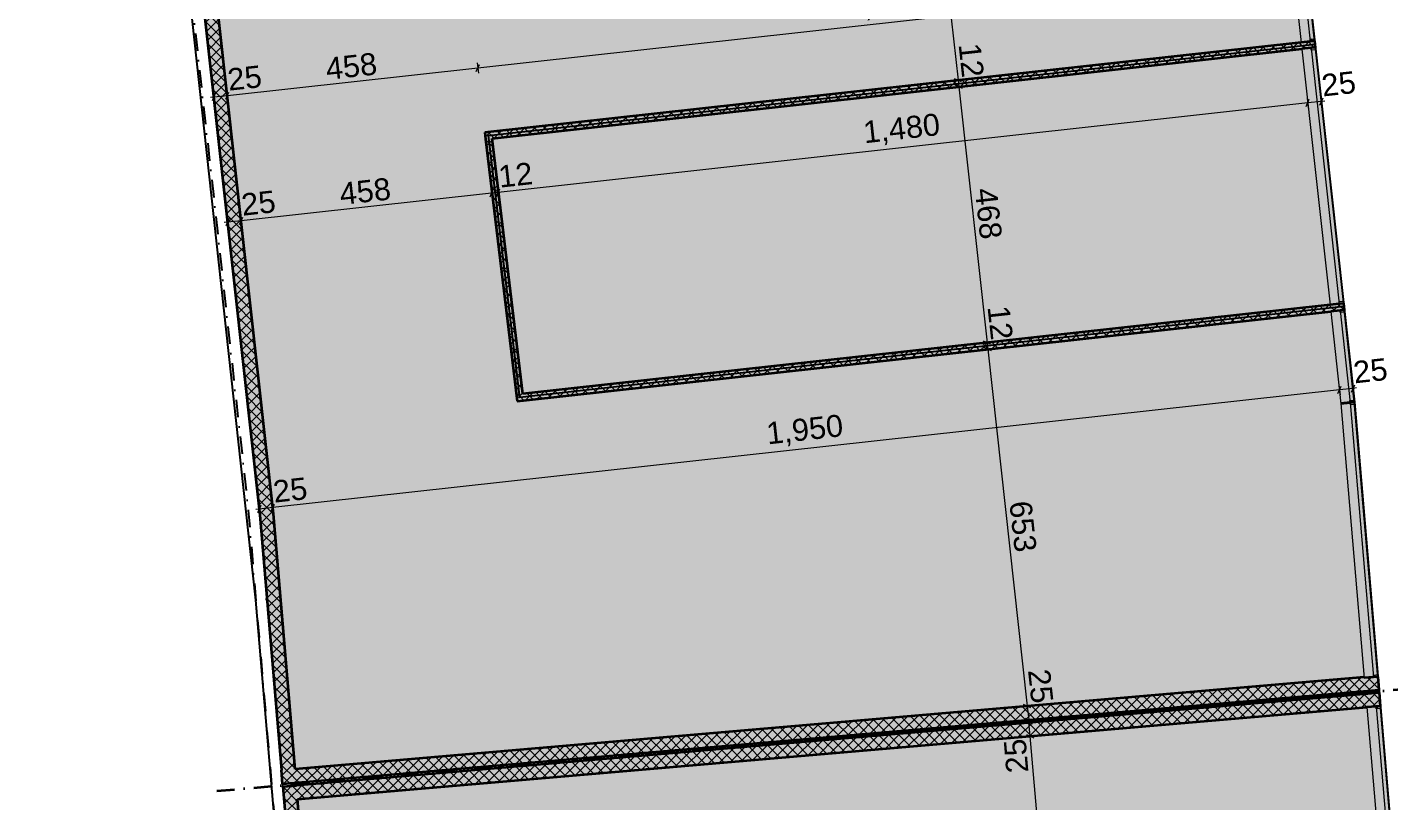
# Model space of a CAD drawing. Header units: millimetres. Extents: x -293269 to 249652, y -282216 to 177033.
# Drawn here: x -28434 to -3674, y -48923 to -34845 of the extents above; entities that cross this region are included whole.
import ezdxf

# ---------------------------------------------------------------- set-up
doc = ezdxf.new("R2010")
doc.units = ezdxf.units.MM
doc.header["$MEASUREMENT"] = 0
doc.linetypes.add('Dot & Dashed', pattern=[670.277762, 317.5, -176.388889, 0, -176.388874])
for name, color, linetype, lineweight, true_color in [('New_2D Drafting - General_Pen_No__102', 7, 'Continuous', 13, 0xcccccc), ('New_Archicad Windows_Pen_No__103', 7, 'Continuous', 13, 0xffcc99), ('New_Archicad Windows_Pen_No__82', 7, 'Continuous', 20, 0xaaaaaa), ('New_Dimensioning - General_Pen_No__161', 7, 'Continuous', 13, 0x6a6a6a), ('New_Drawing & Figure_Pen_No__58', 7, 'Continuous', 25, 0xdf0000), ('New_Structural - Bearing_Pen_No__102', 7, 'Continuous', 13, 0xcccccc), ('New_Structural - Bearing_Pen_No__150', 7, 'Continuous', 25, 0x5b5b00), ('New_Structural - Bearing_Pen_No__181', 7, 'Continuous', 0, 0xe8e8e8), ('New_Structural - Bearing_Pen_No__184', 7, 'Continuous', 0, 0xe8e8e8), ('New_Structural - Bearing_Pen_No__224', 7, 'Continuous', 0, 0xe8e8e8)]:
    doc.layers.add(name, color=color, linetype=linetype, lineweight=lineweight, true_color=true_color)
for name, color, linetype, lineweight in [('New_2D Drafting - General_Pen_No__2', 8, 'Continuous', 15), ('New_Dimensioning - General_Pen_No__1', 7, 'Continuous', 13), ('New_Dimensioning - General_Pen_No__142', 8, 'Continuous', 13), ('New_Drawing & Figure_Pen_No__26', 5, 'Continuous', 35), ('New_Drawing & Figure_Pen_No__50', 134, 'Continuous', 25), ('New_Structural - Bearing_Pen_No__22', 8, 'Continuous', 35)]:
    doc.layers.add(name, color=color, linetype=linetype, lineweight=lineweight)
doc.layers.add('New_Dimensioning - General', color=7, linetype='Continuous')
doc.layers.add('New_Structural - Bearing', color=7, linetype='Continuous')
doc.styles.add('GENERATED_STYLE_1', font='arial.ttf')
doc.dimstyles.new('GENERATED_STYLE__1', dxfattribs={"dimtxt": 400, "dimasz": 95, "dimexe": 0.18, "dimexo": 100000, "dimgap": 0, "dimtad": 1, "dimdec": 0, "dimlfac": 0.1, "dimzin": 0, "dimdsep": 46, "dimtxsty": 'GENERATED_STYLE_1', "dimblk": 'ARROWHEAD_2', "dimblk1": 'ARROWHEAD_2', "dimblk2": 'ARROWHEAD_2', "dimcen": 0.09, "dimclrd": 256, "dimclre": 256, "dimclrt": 7, "dimadec": 0, "dimazin": 0, "dimtfac": 1, "dimtdec": 4, "dimtmove": 0, "dimatfit": 3, "dimfxl": 0, "dimtolj": 1, "dimtzin": 0, "dimarcsym": 0})
pattern_1 = [(45, (0, 0), (-91.92388, 91.92388), []), (135, (0, 0), (91.92388, 91.92388), [])]
pattern_2 = [(45, (0, 0), (-176.777, 176.777), []), (45, (-35.36, 35.36), (-176.777, 176.777), []), (45, (-70.7, 70.7), (-176.777, 176.777), [])]

# ---------------------------------------------------------------- blocks, each defined once
blk = doc.blocks.new('Slab_30', base_point=(-11529, 9090))
at = {"layer": 'New_Structural - Bearing_Pen_No__224', "color": 254, "linetype": 'Continuous', "lineweight": 0, "true_color": 0xe8e8e8, "flags": 128}
blk.add_lwpolyline([(-11529, 9090), (-30818, 3806), (-28535, -4531), (-25896, -28425), (-24207, -43713), (-23794, -48648), (-3866, -46951), (-4312, -41660), (-4809, -37163), (-5325, -32492), (-6017, -26230), (-8663, -2274), (-8829, -768), (-9812, 2821)], close=True, dxfattribs=at)
blk = doc.blocks.new('Slab_31', base_point=(-3863, -46951))
at = {"layer": 'New_Structural - Bearing_Pen_No__181', "color": 254, "linetype": 'Continuous', "lineweight": 0, "true_color": 0xe8e8e8, "flags": 128}
blk.add_lwpolyline([(-3863, -46951), (-23792, -48648), (-19549, -98468), (378, -96756), (-3193, -54823), (-3600, -50040)], close=True, dxfattribs=at)
blk = doc.blocks.new('Slab_35', base_point=(-22076, 78576))
at = {"layer": 'New_Structural - Bearing_Pen_No__184', "color": 254, "linetype": 'Continuous', "lineweight": 0, "true_color": 0xe8e8e8, "flags": 128}
blk.add_lwpolyline([(-22076, 78576), (-46304, 74555), (-45595, 72138), (-25760, 75431), (-17612, 45683), (-7877, 10142), (-11542, 9138), (-8829, -768), (-6017, -26230), (-4312, -41660), (379, -96771), (-19549, -98468), (-19555, -98392), (-19753, -98424), (-19722, -98794), (405, -97073), (412, -97157), (8023, -96506), (0, 0), (-2953, 11491), (-19643, 76446), (-19812, 77101, 0.388951)], format="xyb", close=True, dxfattribs=at)
blk = doc.blocks.new('Slab_399', base_point=(-83458, 93195))
at = {"layer": 'New_Structural - Bearing_Pen_No__150', "color": 58, "linetype": 'Continuous', "lineweight": 25, "true_color": 0x5b5b00, "flags": 128}
blk.add_lwpolyline([(-19722, -98794), (-24279, -45262), (-28732, -4568), (-31018, 3777), (-27160, 4834), (-11535, 9114), (-11542, 9138), (-27167, 4858), (-30446, 3960), (-40166, 39479), (-48951, 71581), (-50012, 75460)], dxfattribs=at)
blk = doc.blocks.new('Storefront Window with Transom 2 27_15')
at = {"layer": 'New_Archicad Windows_Pen_No__103', "linetype": 'Continuous', "lineweight": 13, "true_color": 0xffcc99}
h = blk.add_hatch(dxfattribs=at)
h.set_pattern_fill('Aluminium', color=31, style=0, pattern_type=2)
h.set_pattern_definition(pattern_2)
h.paths.add_polyline_path([(-3033, 0), (-3033, -80), (-2993, -80), (-2993, 0)])
h = blk.add_hatch(dxfattribs=at)
h.set_pattern_fill('Aluminium', color=31, style=0, pattern_type=2)
h.set_pattern_definition(pattern_2)
h.paths.add_polyline_path([(2993, 0), (2993, -80), (3033, -80), (3033, 0)])
at = {"layer": 'New_Archicad Windows_Pen_No__82', "color": 253, "linetype": 'Continuous', "lineweight": 20, "true_color": 0xaaaaaa}
for p, q in [((-3033, 170), (3033, 170)), ((-3033, 0), (-3033, 170)), ((-3033, 0), (3033, 0)), ((-3033, 0), (-3033, -80)), ((-2993, 0), (-3033, 0)), ((-3033, -80), (-3033, 0)), ((-3033, -80), (-3033, 0)), ((-2993, -80), (-2993, 0)), ((2993, 0), (2993, -80)), ((3033, 0), (2993, 0)), ((3033, 0), (3033, 170)), ((3033, -80), (3033, 0)), ((3033, -80), (3033, 0)), ((3033, -80), (3033, 0)), ((-3033, -80), (3033, -80)), ((-3033, -80), (3033, -80)), ((-3033, -80), (-2993, -80)), ((2993, -80), (3033, -80))]:
    blk.add_line(p, q, dxfattribs=at)
blk = doc.blocks.new('Storefront Window with Transom 2 27_16')
at = {"layer": 'New_Archicad Windows_Pen_No__103', "linetype": 'Continuous', "lineweight": 13, "true_color": 0xffcc99}
h = blk.add_hatch(dxfattribs=at)
h.set_pattern_fill('Aluminium', color=31, style=0, pattern_type=2)
h.set_pattern_definition(pattern_2)
h.paths.add_polyline_path([(-2339, 0), (-2339, -80), (-2299, -80), (-2299, 0)])
h = blk.add_hatch(dxfattribs=at)
h.set_pattern_fill('Aluminium', color=31, style=0, pattern_type=2)
h.set_pattern_definition(pattern_2)
h.paths.add_polyline_path([(2299, 0), (2299, -80), (2339, -80), (2339, 0)])
at = {"layer": 'New_Archicad Windows_Pen_No__82', "color": 253, "linetype": 'Continuous', "lineweight": 20, "true_color": 0xaaaaaa}
for p, q in [((-2339, 170), (2339, 170)), ((-2339, 0), (-2339, 170)), ((-2339, 0), (2339, 0)), ((-2339, 0), (-2339, -80)), ((-2299, 0), (-2339, 0)), ((-2339, -80), (-2339, 0)), ((-2339, -80), (-2339, 0)), ((-2299, -80), (-2299, 0)), ((2299, 0), (2299, -80)), ((2339, 0), (2299, 0)), ((2339, 0), (2339, 170)), ((2339, -80), (2339, 0)), ((2339, -80), (2339, 0)), ((2339, -80), (2339, 0)), ((-2339, -80), (2339, -80)), ((-2339, -80), (2339, -80)), ((-2339, -80), (-2299, -80)), ((2299, -80), (2339, -80))]:
    blk.add_line(p, q, dxfattribs=at)
blk = doc.blocks.new('Storefront Window with Transom 2 27_17')
at = {"layer": 'New_Archicad Windows_Pen_No__103', "linetype": 'Continuous', "lineweight": 13, "true_color": 0xffcc99}
h = blk.add_hatch(dxfattribs=at)
h.set_pattern_fill('Aluminium', color=31, style=0, pattern_type=2)
h.set_pattern_definition(pattern_2)
h.paths.add_polyline_path([(-844, 0), (-844, -80), (-804, -80), (-804, 0)])
h = blk.add_hatch(dxfattribs=at)
h.set_pattern_fill('Aluminium', color=31, style=0, pattern_type=2)
h.set_pattern_definition(pattern_2)
h.paths.add_polyline_path([(804, 0), (804, -80), (844, -80), (844, 0)])
at = {"layer": 'New_Archicad Windows_Pen_No__82', "color": 253, "linetype": 'Continuous', "lineweight": 20, "true_color": 0xaaaaaa}
for p, q in [((-844, 170), (844, 170)), ((-844, 0), (-844, 170)), ((-844, 0), (844, 0)), ((-844, 0), (-844, -80)), ((-804, 0), (-844, 0)), ((-844, -80), (-844, 0)), ((-844, -80), (-844, 0)), ((-804, -80), (-804, 0)), ((804, 0), (804, -80)), ((844, 0), (804, 0)), ((844, 0), (844, 170)), ((844, -80), (844, 0)), ((844, -80), (844, 0)), ((844, -80), (844, 0)), ((-844, -80), (844, -80)), ((-844, -80), (844, -80)), ((-844, -80), (-804, -80)), ((804, -80), (844, -80))]:
    blk.add_line(p, q, dxfattribs=at)
blk = doc.blocks.new('Wall_21', base_point=(-4312, -41660))
at = {"layer": 'New_Structural - Bearing_Pen_No__102', "linetype": 'Continuous', "lineweight": 13, "true_color": 0xcccccc}
h = blk.add_hatch(dxfattribs=at)
h.set_pattern_fill('Concrete_Block', color=254, style=0, pattern_type=2)
h.set_pattern_definition(pattern_1)
h.paths.add_polyline_path([(-5731, -28816), (-5980, -28843), (-5952, -29092), (-5704, -29064)])
h = blk.add_hatch(dxfattribs=at)
h.set_pattern_fill('Concrete_Block', color=254, style=0, pattern_type=2)
h.set_pattern_definition(pattern_1)
h.paths.add_polyline_path([(-5286, -35121), (-5273, -35240), (-5025, -35212), (-5038, -35093)])
at = {"layer": 'New_Structural - Bearing_Pen_No__22', "color": 8, "linetype": 'Continuous', "lineweight": 35}
for p, q in [((-5783, -29073), (-5952, -29092)), ((-5704, -29064), (-5783, -29073)), ((-5117, -35102), (-5286, -35121)), ((-5038, -35093), (-5117, -35102)), ((-5104, -35221), (-5273, -35240)), ((-5025, -35212), (-5104, -35221)), ((-4511, -39863), (-4590, -39872)), ((-4590, -39872), (-4759, -39890)), ((-4577, -39991), (-4746, -40010)), ((-4498, -39982), (-4577, -39991)), ((-4392, -41669), (-4561, -41688)), ((-4312, -41660), (-4392, -41669))]:
    blk.add_line(p, q, dxfattribs=at)
at = {"layer": 'New_Structural - Bearing_Pen_No__22', "color": 8, "linetype": 'Continuous', "lineweight": 35, "flags": 128}
for points in [[(-5731, -28816), (-5980, -28843)], [(-5980, -28843), (-5952, -29092)], [(-5704, -29064), (-5731, -28816)], [(-5025, -35212), (-5038, -35093)]]:
    blk.add_lwpolyline(points, dxfattribs=at)
at = {"layer": 'New_Archicad Windows_Pen_No__82', "color": 253, "linetype": 'Continuous', "lineweight": 20, "true_color": 0xaaaaaa, "xscale": -1, "zscale": 1000, "rotation": 96.30259620492804}
for name, p in [('Storefront Window with Transom 2 27_15', (-5450, -32087)), ('Storefront Window with Transom 2 27_16', (-4847, -37547)), ('Storefront Window with Transom 2 27_17', (-4485, -40830))]:
    blk.add_blockref(name, p, dxfattribs=at)
blk = doc.blocks.new('Wall_22', base_point=(-3868, -46886))
at = {"layer": 'New_Structural - Bearing_Pen_No__102', "linetype": 'Continuous', "lineweight": 13, "true_color": 0xcccccc}
h = blk.add_hatch(dxfattribs=at)
h.set_pattern_fill('Concrete_Block', color=254, style=0, pattern_type=2)
h.set_pattern_definition(pattern_1)
h.paths.add_polyline_path([(-23546, -48577), (-4117, -46907), (-4138, -46658), (-23567, -48328)])
h = blk.add_hatch(dxfattribs=at)
h.set_pattern_fill('Concrete_Block', color=254, style=0, pattern_type=2)
h.set_pattern_definition(pattern_1)
h.paths.add_polyline_path([(-4138, -46658), (-4117, -46907), (-3868, -46886)])
h = blk.add_hatch(dxfattribs=at)
h.set_pattern_fill('Concrete_Block', color=254, style=0, pattern_type=2)
h.set_pattern_definition(pattern_1)
h.paths.add_polyline_path([(-3887, -46652), (-4121, -46672), (-3868, -46886)])
h = blk.add_hatch(dxfattribs=at)
h.set_pattern_fill('Concrete_Block', color=254, style=0, pattern_type=2)
h.set_pattern_definition(pattern_1)
h.paths.add_polyline_path([(-23567, -48328), (-23816, -48349), (-23795, -48598)])
h = blk.add_hatch(dxfattribs=at)
h.set_pattern_fill('Concrete_Block', color=254, style=0, pattern_type=2)
h.set_pattern_definition(pattern_1)
h.paths.add_polyline_path([(-23567, -48328), (-23795, -48598), (-23546, -48577)])
at = {"layer": 'New_Structural - Bearing_Pen_No__22', "color": 8, "linetype": 'Continuous', "lineweight": 35, "flags": 128}
for points in [[(-4138, -46658), (-23567, -48328)], [(-23795, -48598), (-3868, -46886)], [(-23795, -48598), (-23816, -48349)]]:
    blk.add_lwpolyline(points, dxfattribs=at)
blk = doc.blocks.new('Wall_23', base_point=(-24207, -43713))
at = {"layer": 'New_Structural - Bearing_Pen_No__102', "linetype": 'Continuous', "lineweight": 13, "true_color": 0xcccccc}
h = blk.add_hatch(dxfattribs=at)
h.set_pattern_fill('Concrete_Block', color=254, style=0, pattern_type=2)
h.set_pattern_definition(pattern_1)
h.paths.add_polyline_path([(-23958, -43689), (-25647, -28398), (-25896, -28425), (-24207, -43713)])
at = {"layer": 'New_Structural - Bearing_Pen_No__22', "color": 8, "linetype": 'Continuous', "lineweight": 35, "flags": 128}
for points in [[(-25896, -28425), (-24207, -43713)], [(-23958, -43689), (-25647, -28398)]]:
    blk.add_lwpolyline(points, dxfattribs=at)
blk = doc.blocks.new('Storefront Window with Transom 2 27_18')
at = {"layer": 'New_Archicad Windows_Pen_No__103', "linetype": 'Continuous', "lineweight": 13, "true_color": 0xffcc99}
h = blk.add_hatch(dxfattribs=at)
h.set_pattern_fill('Aluminium', color=31, style=0, pattern_type=2)
h.set_pattern_definition(pattern_2)
h.paths.add_polyline_path([(-2810, 0), (-2810, -80), (-2770, -80), (-2770, 0)])
h = blk.add_hatch(dxfattribs=at)
h.set_pattern_fill('Aluminium', color=31, style=0, pattern_type=2)
h.set_pattern_definition(pattern_2)
h.paths.add_polyline_path([(2770, 0), (2770, -80), (2810, -80), (2810, 0)])
at = {"layer": 'New_Archicad Windows_Pen_No__82', "color": 253, "linetype": 'Continuous', "lineweight": 20, "true_color": 0xaaaaaa}
for p, q in [((-2810, 170), (2810, 170)), ((-2810, 0), (-2810, 170)), ((-2810, 0), (2810, 0)), ((-2810, 0), (-2810, -80)), ((-2770, 0), (-2810, 0)), ((-2810, -80), (-2810, 0)), ((-2810, -80), (-2810, 0)), ((-2770, -80), (-2770, 0)), ((2770, 0), (2770, -80)), ((2810, 0), (2770, 0)), ((2810, 0), (2810, 170)), ((2810, -80), (2810, 0)), ((2810, -80), (2810, 0)), ((2810, -80), (2810, 0)), ((-2810, -80), (2810, -80)), ((-2810, -80), (2810, -80)), ((-2810, -80), (-2770, -80)), ((2770, -80), (2810, -80))]:
    blk.add_line(p, q, dxfattribs=at)
blk = doc.blocks.new('Wall_24', base_point=(-3863, -46936))
at = {"layer": 'New_Structural - Bearing_Pen_No__102', "linetype": 'Continuous', "lineweight": 13, "true_color": 0xcccccc}
h = blk.add_hatch(dxfattribs=at)
h.set_pattern_fill('Concrete_Block', color=254, style=0, pattern_type=2)
h.set_pattern_definition(pattern_1)
h.paths.add_polyline_path([(-3863, -46936), (-4112, -46957), (-4091, -47206)])
h = blk.add_hatch(dxfattribs=at)
h.set_pattern_fill('Concrete_Block', color=254, style=0, pattern_type=2)
h.set_pattern_definition(pattern_1)
h.paths.add_polyline_path([(-4091, -47206), (-3842, -47185), (-3863, -46936)])
h = blk.add_hatch(dxfattribs=at)
h.set_pattern_fill('Concrete_Block', color=254, style=0, pattern_type=2)
h.set_pattern_definition(pattern_1)
h.paths.add_polyline_path([(-4091, -47206), (-3842, -47185), (-3842, -47185)])
at = {"layer": 'New_Structural - Bearing_Pen_No__22', "color": 8, "linetype": 'Continuous', "lineweight": 35}
for p, q in [((-3922, -47192), (-4091, -47206)), ((-3842, -47185), (-3922, -47192))]:
    blk.add_line(p, q, dxfattribs=at)
at = {"layer": 'New_Structural - Bearing_Pen_No__22', "color": 8, "linetype": 'Continuous', "lineweight": 35, "flags": 128}
for points in [[(-3863, -46936), (-4112, -46957)], [(-3842, -47185), (-3863, -46936)]]:
    blk.add_lwpolyline(points, dxfattribs=at)
at = {"layer": 'New_Archicad Windows_Pen_No__82', "color": 253, "linetype": 'Continuous', "lineweight": 20, "true_color": 0xaaaaaa, "xscale": -0.9999999999999999, "zscale": 1000, "rotation": 94.86598670525957}
blk.add_blockref('Storefront Window with Transom 2 27_18', (-3683, -49992), dxfattribs=at)
blk = doc.blocks.new('Wall_25', base_point=(-19549, -98468))
at = {"layer": 'New_Structural - Bearing_Pen_No__102', "linetype": 'Continuous', "lineweight": 13, "true_color": 0xcccccc}
h = blk.add_hatch(dxfattribs=at)
h.set_pattern_fill('Concrete_Block', color=254, style=0, pattern_type=2)
h.set_pattern_definition(pattern_1)
h.paths.add_polyline_path([(-23792, -48648), (-23521, -48876), (-23543, -48627)])
h = blk.add_hatch(dxfattribs=at)
h.set_pattern_fill('Concrete_Block', color=254, style=0, pattern_type=2)
h.set_pattern_definition(pattern_1)
h.paths.add_polyline_path([(-23791, -48649), (-23792, -48648), (-23792, -48649)])
h = blk.add_hatch(dxfattribs=at)
h.set_pattern_fill('Concrete_Block', color=254, style=0, pattern_type=2)
h.set_pattern_definition(pattern_1)
h.paths.add_polyline_path([(-23791, -48649), (-23792, -48649), (-23770, -48897), (-23521, -48876)])
h = blk.add_hatch(dxfattribs=at)
h.set_pattern_fill('Concrete_Block', color=254, style=0, pattern_type=2)
h.set_pattern_definition(pattern_1)
h.paths.add_polyline_path([(-23770, -48897), (-19549, -98468), (-19300, -98447), (-23521, -48876)])
at = {"layer": 'New_Structural - Bearing_Pen_No__22', "color": 8, "linetype": 'Continuous', "lineweight": 35, "flags": 128}
for points in [[(-23792, -48648), (-23543, -48627)], [(-23792, -48648), (-19549, -98468)], [(-22140, -65102), (-23521, -48876)]]:
    blk.add_lwpolyline(points, dxfattribs=at)
blk = doc.blocks.new('Wall_26', base_point=(-23792, -48648))
at = {"layer": 'New_Structural - Bearing_Pen_No__102', "linetype": 'Continuous', "lineweight": 13, "true_color": 0xcccccc}
h = blk.add_hatch(dxfattribs=at)
h.set_pattern_fill('Concrete_Block', color=254, style=0, pattern_type=2)
h.set_pattern_definition(pattern_1)
h.paths.add_polyline_path([(-4112, -46957), (-23543, -48627), (-23521, -48876), (-4091, -47206)])
at = {"layer": 'New_Structural - Bearing_Pen_No__22', "color": 8, "linetype": 'Continuous', "lineweight": 35, "flags": 128}
for points in [[(-4112, -46957), (-23543, -48627)], [(-23521, -48876), (-4091, -47206)]]:
    blk.add_lwpolyline(points, dxfattribs=at)
blk = doc.blocks.new('Wall_54', base_point=(-5031, -35153))
at = {"layer": 'New_Structural - Bearing_Pen_No__102', "linetype": 'Continuous', "lineweight": 13, "true_color": 0xcccccc}
h = blk.add_hatch(dxfattribs=at)
h.set_pattern_fill('Concrete_Block', color=254, style=0, pattern_type=2)
h.set_pattern_definition(pattern_1)
h.paths.add_polyline_path([(-5286, -35121), (-19998, -36745), (-19984, -36865), (-5273, -35240)])
h = blk.add_hatch(dxfattribs=at)
h.set_pattern_fill('Concrete_Block', color=254, style=0, pattern_type=2)
h.set_pattern_definition(pattern_1)
h.paths.add_polyline_path([(-19998, -36745), (-20118, -36759), (-19984, -36865)])
h = blk.add_hatch(dxfattribs=at)
h.set_pattern_fill('Concrete_Block', color=254, style=0, pattern_type=2)
h.set_pattern_definition(pattern_1)
h.paths.add_polyline_path([(-19984, -36865), (-20118, -36759), (-20104, -36878)])
at = {"layer": 'New_Structural - Bearing_Pen_No__22', "color": 8, "linetype": 'Continuous', "lineweight": 35, "flags": 128}
for points in [[(-5286, -35121), (-20118, -36759)], [(-19984, -36865), (-5273, -35240)], [(-20118, -36759), (-20104, -36878)]]:
    blk.add_lwpolyline(points, dxfattribs=at)
blk = doc.blocks.new('Wall_55', base_point=(-20051, -36812))
at = {"layer": 'New_Structural - Bearing_Pen_No__102', "linetype": 'Continuous', "lineweight": 13, "true_color": 0xcccccc}
h = blk.add_hatch(dxfattribs=at)
h.set_pattern_fill('Concrete_Block', color=254, style=0, pattern_type=2)
h.set_pattern_definition(pattern_1)
h.paths.add_polyline_path([(-19428, -41511), (-19984, -36865), (-20104, -36878), (-19548, -41524)])
h = blk.add_hatch(dxfattribs=at)
h.set_pattern_fill('Concrete_Block', color=254, style=0, pattern_type=2)
h.set_pattern_definition(pattern_1)
h.paths.add_polyline_path([(-19548, -41524), (-19533, -41643), (-19428, -41511)])
h = blk.add_hatch(dxfattribs=at)
h.set_pattern_fill('Concrete_Block', color=254, style=0, pattern_type=2)
h.set_pattern_definition(pattern_1)
h.paths.add_polyline_path([(-19533, -41643), (-19414, -41630), (-19428, -41511)])
at = {"layer": 'New_Structural - Bearing_Pen_No__22', "color": 8, "linetype": 'Continuous', "lineweight": 35, "flags": 128}
for points in [[(-20104, -36878), (-19533, -41643)], [(-19428, -41511), (-19984, -36865)], [(-19533, -41643), (-19414, -41630)]]:
    blk.add_lwpolyline(points, dxfattribs=at)
blk = doc.blocks.new('Wall_56', base_point=(-19481, -41577))
at = {"layer": 'New_Structural - Bearing_Pen_No__102', "linetype": 'Continuous', "lineweight": 13, "true_color": 0xcccccc}
h = blk.add_hatch(dxfattribs=at)
h.set_pattern_fill('Concrete_Block', color=254, style=0, pattern_type=2)
h.set_pattern_definition(pattern_1)
h.paths.add_polyline_path([(-19428, -41511), (-19414, -41630), (-4495, -39982), (-4508, -39863)])
at = {"layer": 'New_Structural - Bearing_Pen_No__22', "color": 8, "linetype": 'Continuous', "lineweight": 35, "flags": 128}
for points in [[(-4495, -39982), (-4508, -39863)], [(-4759, -39890), (-19428, -41511)], [(-19414, -41630), (-4746, -40010)]]:
    blk.add_lwpolyline(points, dxfattribs=at)
blk = doc.blocks.new('Wall_92', base_point=(-23795, -48598))
at = {"layer": 'New_Structural - Bearing_Pen_No__102', "linetype": 'Continuous', "lineweight": 13, "true_color": 0xcccccc}
h = blk.add_hatch(dxfattribs=at)
h.set_pattern_fill('Concrete_Block', color=254, style=0, pattern_type=2)
h.set_pattern_definition(pattern_1)
h.paths.add_polyline_path([(-23958, -43689), (-24207, -43713), (-23816, -48349), (-23567, -48328)])
at = {"layer": 'New_Structural - Bearing_Pen_No__22', "color": 8, "linetype": 'Continuous', "lineweight": 35, "flags": 128}
for points in [[(-24207, -43713), (-23816, -48349)], [(-23567, -48328), (-23958, -43689)]]:
    blk.add_lwpolyline(points, dxfattribs=at)
blk = doc.blocks.new('Storefront Window with Transom 2 27_36')
at = {"layer": 'New_Archicad Windows_Pen_No__103', "linetype": 'Continuous', "lineweight": 13, "true_color": 0xffcc99}
h = blk.add_hatch(dxfattribs=at)
h.set_pattern_fill('Aluminium', color=31, style=0, pattern_type=2)
h.set_pattern_definition(pattern_2)
h.paths.add_polyline_path([(-2505, 0), (-2505, -80), (-2465, -80), (-2465, 0)])
h = blk.add_hatch(dxfattribs=at)
h.set_pattern_fill('Aluminium', color=31, style=0, pattern_type=2)
h.set_pattern_definition(pattern_2)
h.paths.add_polyline_path([(2465, 0), (2465, -80), (2505, -80), (2505, 0)])
at = {"layer": 'New_Archicad Windows_Pen_No__82', "color": 253, "linetype": 'Continuous', "lineweight": 20, "true_color": 0xaaaaaa}
for p, q in [((-2505, 170), (2505, 170)), ((-2505, 0), (-2505, 170)), ((-2505, 0), (2505, 0)), ((-2505, 0), (-2505, -80)), ((-2465, 0), (-2505, 0)), ((-2505, -80), (-2505, 0)), ((-2505, -80), (-2505, 0)), ((-2465, -80), (-2465, 0)), ((2465, 0), (2465, -80)), ((2505, 0), (2465, 0)), ((2505, 0), (2505, 170)), ((2505, -80), (2505, 0)), ((2505, -80), (2505, 0)), ((2505, -80), (2505, 0)), ((-2505, -80), (2505, -80)), ((-2505, -80), (2505, -80)), ((-2505, -80), (-2465, -80)), ((2465, -80), (2505, -80))]:
    blk.add_line(p, q, dxfattribs=at)
blk = doc.blocks.new('Wall_93', base_point=(-3868, -46886))
at = {"layer": 'New_Structural - Bearing_Pen_No__22', "color": 8, "linetype": 'Continuous', "lineweight": 35}
for p, q in [((-4392, -41667), (-4562, -41681)), ((-4312, -41660), (-4392, -41667)), ((-3967, -46659), (-4137, -46673)), ((-3887, -46652), (-3967, -46659))]:
    blk.add_line(p, q, dxfattribs=at)
at = {"layer": 'New_Structural - Bearing_Pen_No__22', "color": 8, "linetype": 'Continuous', "lineweight": 35, "flags": 128}
blk.add_lwpolyline([(-3868, -46886), (-3887, -46652)], dxfattribs=at)
at = {"layer": 'New_Archicad Windows_Pen_No__82', "color": 253, "linetype": 'Continuous', "lineweight": 20, "true_color": 0xaaaaaa, "xscale": -1, "zscale": 1000, "rotation": 94.86615291301733}
blk.add_blockref('Storefront Window with Transom 2 27_36', (-4180, -44163), dxfattribs=at)
blk = doc.blocks.new('*D1123')
at = {"layer": 'New_Dimensioning - General_Pen_No__142', "color": 8, "linetype": 'Continuous', "lineweight": 13}
for p, q in [((-10275, -47702), (-10144, -47763)), ((-9793, -53301), (-9663, -53362))]:
    blk.add_line(p, q, dxfattribs=at)
at = {"layer": 'New_Dimensioning - General_Pen_No__161', "color": 251, "linetype": 'Continuous', "lineweight": 13, "true_color": 0x6a6a6a}
for p, q in [((-10209, -47732), (-10231, -47483)), ((-10116, -47724), (-10303, -47740)), ((-9728, -53332), (-10209, -47732)), ((-9635, -53324), (-9821, -53340)), ((-9717, -53455), (-9728, -53332))]:
    blk.add_line(p, q, dxfattribs=at)
at = {"layer": 'New_Dimensioning - General_Pen_No__1', "color": 7, "lineweight": 13, "char_height": 400, "attachment_point": 7, "rotation": 94.9118, "style": 'GENERATED_STYLE_1'}
for s, insert in [('\\A1;{\\pql;\\fArial|b0|i0|c0|p0;\\W1.000000;25}', (-10234, -48383)), ('\\A1;{\\pql;\\fArial|b0|i0|c0|p0;\\W1.000000;562}', (-10009, -50995))]:
    blk.add_mtext(s, dxfattribs=dict(at, insert=insert))
blk = doc.blocks.new('ARROWHEAD_2')
at = {"color": 0, "linetype": 'Continuous', "lineweight": 0}
for p, q in [((0, 0), (-1, 0)), ((-0.38, -0.66), (0.38, 0.66))]:
    blk.add_line(p, q, dxfattribs=at)
blk = doc.blocks.new('*D1124')
at = {"layer": 'New_Dimensioning - General_Pen_No__142', "color": 8, "linetype": 'Continuous', "lineweight": 13}
for p, q in [((-10165, -47514), (-10296, -47452)), ((-10275, -47702), (-10144, -47763))]:
    blk.add_line(p, q, dxfattribs=at)
at = {"layer": 'New_Dimensioning - General_Pen_No__161', "color": 251, "linetype": 'Continuous', "lineweight": 13, "true_color": 0x6a6a6a}
for p, q in [((-10137, -47475), (-10324, -47491)), ((-10231, -47483), (-10236, -47422)), ((-10209, -47732), (-10231, -47483)), ((-10116, -47724), (-10303, -47740))]:
    blk.add_line(p, q, dxfattribs=at)
blk = doc.blocks.new('*D1134')
at = {"layer": 'New_Dimensioning - General_Pen_No__142', "color": 8, "linetype": 'Continuous', "lineweight": 13}
for p, q in [((-12171, -29349), (-12303, -29291)), ((-11454, -35838), (-11586, -35780))]:
    blk.add_line(p, q, dxfattribs=at)
at = {"layer": 'New_Dimensioning - General_Pen_No__161', "color": 251, "linetype": 'Continuous', "lineweight": 13, "true_color": 0x6a6a6a}
for p, q in [((-12264, -29071), (-12237, -29320)), ((-12330, -29330), (-12144, -29309)), ((-12237, -29320), (-11520, -35809)), ((-11613, -35819), (-11427, -35799)), ((-11520, -35809), (-11507, -35928))]:
    blk.add_line(p, q, dxfattribs=at)
at = {"layer": 'New_Dimensioning - General_Pen_No__1', "color": 7, "lineweight": 13, "char_height": 400, "attachment_point": 7, "rotation": 276.3026, "style": 'GENERATED_STYLE_1'}
for s, insert in [('\\A1;{\\pql;\\fArial|b0|i0|c0|p0;\\W1.000000;653}', (-11849, -32101)), ('\\A1;{\\pql;\\fArial|b0|i0|c0|p0;\\W1.000000;12}', (-11511, -35158))]:
    blk.add_mtext(s, dxfattribs=dict(at, insert=insert))
blk = doc.blocks.new('*D1135')
at = {"layer": 'New_Dimensioning - General_Pen_No__142', "color": 8, "linetype": 'Continuous', "lineweight": 13}
for p, q in [((-11454, -35838), (-11586, -35780)), ((-11441, -35957), (-11573, -35899))]:
    blk.add_line(p, q, dxfattribs=at)
at = {"layer": 'New_Dimensioning - General_Pen_No__161', "color": 251, "linetype": 'Continuous', "lineweight": 13, "true_color": 0x6a6a6a}
for p, q in [((-11613, -35819), (-11427, -35799)), ((-11520, -35809), (-11507, -35928)), ((-11600, -35939), (-11414, -35918)), ((-11507, -35928), (-10993, -40579))]:
    blk.add_line(p, q, dxfattribs=at)
blk = doc.blocks.new('*D1136')
at = {"layer": 'New_Dimensioning - General_Pen_No__142', "color": 8, "linetype": 'Continuous', "lineweight": 13}
for p, q in [((-11441, -35957), (-11573, -35899)), ((-10927, -40608), (-11059, -40550))]:
    blk.add_line(p, q, dxfattribs=at)
at = {"layer": 'New_Dimensioning - General_Pen_No__161', "color": 251, "linetype": 'Continuous', "lineweight": 13, "true_color": 0x6a6a6a}
for p, q in [((-11600, -35939), (-11414, -35918)), ((-11507, -35928), (-10993, -40579)), ((-11086, -40589), (-10900, -40569))]:
    blk.add_line(p, q, dxfattribs=at)
at = {"layer": 'New_Dimensioning - General_Pen_No__1', "color": 7, "lineweight": 13, "char_height": 400, "attachment_point": 7, "rotation": 276.3026, "style": 'GENERATED_STYLE_1'}
for s, insert in [('\\A1;{\\pql;\\fArial|b0|i0|c0|p0;\\W1.000000;468}', (-11221, -37790)), ('\\A1;{\\pql;\\fArial|b0|i0|c0|p0;\\W1.000000;12}', (-10985, -39928))]:
    blk.add_mtext(s, dxfattribs=dict(at, insert=insert))
blk = doc.blocks.new('*D1137')
at = {"layer": 'New_Dimensioning - General_Pen_No__142', "color": 8, "linetype": 'Continuous', "lineweight": 13}
for p, q in [((-10927, -40608), (-11059, -40550)), ((-10914, -40727), (-11046, -40669))]:
    blk.add_line(p, q, dxfattribs=at)
at = {"layer": 'New_Dimensioning - General_Pen_No__161', "color": 251, "linetype": 'Continuous', "lineweight": 13, "true_color": 0x6a6a6a}
for p, q in [((-11086, -40589), (-10900, -40569)), ((-10993, -40579), (-10980, -40698)), ((-11073, -40709), (-10887, -40688)), ((-10980, -40698), (-10264, -47185))]:
    blk.add_line(p, q, dxfattribs=at)
blk = doc.blocks.new('*D1138')
at = {"layer": 'New_Dimensioning - General_Pen_No__142', "color": 8, "linetype": 'Continuous', "lineweight": 13}
for p, q in [((-10914, -40727), (-11046, -40669)), ((-10198, -47214), (-10330, -47156))]:
    blk.add_line(p, q, dxfattribs=at)
at = {"layer": 'New_Dimensioning - General_Pen_No__161', "color": 251, "linetype": 'Continuous', "lineweight": 13, "true_color": 0x6a6a6a}
for p, q in [((-11073, -40709), (-10887, -40688)), ((-10980, -40698), (-10264, -47185)), ((-10357, -47195), (-10170, -47174)), ((-10264, -47185), (-10236, -47433))]:
    blk.add_line(p, q, dxfattribs=at)
at = {"layer": 'New_Dimensioning - General_Pen_No__1', "color": 7, "lineweight": 13, "char_height": 400, "attachment_point": 7, "rotation": 276.3026, "style": 'GENERATED_STYLE_1'}
for s, insert in [('\\A1;{\\pql;\\fArial|b0|i0|c0|p0;\\W1.000000;653}', (-10593, -43478)), ('\\A1;{\\pql;\\fArial|b0|i0|c0|p0;\\W1.000000;25}', (-10255, -46534))]:
    blk.add_mtext(s, dxfattribs=dict(at, insert=insert))
blk = doc.blocks.new('*D1139')
at = {"layer": 'New_Dimensioning - General_Pen_No__142', "color": 8, "linetype": 'Continuous', "lineweight": 13}
for p, q in [((-10198, -47214), (-10330, -47156)), ((-10302, -47404), (-10170, -47462))]:
    blk.add_line(p, q, dxfattribs=at)
at = {"layer": 'New_Dimensioning - General_Pen_No__161', "color": 251, "linetype": 'Continuous', "lineweight": 13, "true_color": 0x6a6a6a}
for p, q in [((-10357, -47195), (-10170, -47174)), ((-10264, -47185), (-10236, -47433)), ((-10329, -47443), (-10143, -47423)), ((-10236, -47433), (-10229, -47494))]:
    blk.add_line(p, q, dxfattribs=at)
blk = doc.blocks.new('*D1230')
at = {"layer": 'New_Dimensioning - General_Pen_No__142', "color": 8, "linetype": 'Continuous', "lineweight": 13}
for p, q in [((-4945, -36259), (-4887, -36127)), ((-5194, -36287), (-5136, -36155))]:
    blk.add_line(p, q, dxfattribs=at)
at = {"layer": 'New_Dimensioning - General_Pen_No__161', "color": 251, "linetype": 'Continuous', "lineweight": 13, "true_color": 0x6a6a6a}
for p, q in [((-5175, -36128), (-5154, -36314)), ((-4927, -36100), (-4906, -36287)), ((-5165, -36221), (-19876, -37846)), ((-4916, -36193), (-5165, -36221)), ((-4856, -36187), (-4916, -36193))]:
    blk.add_line(p, q, dxfattribs=at)
at = {"layer": 'New_Dimensioning - General_Pen_No__1', "color": 7, "lineweight": 13, "insert": (-4889, -36110), "char_height": 400, "attachment_point": 7, "rotation": 6.3026, "style": 'GENERATED_STYLE_1'}
blk.add_mtext('\\A1;{\\pql;\\fArial|b0|i0|c0|p0;\\W1.000000;25}', dxfattribs=at)
blk = doc.blocks.new('*D1231')
at = {"layer": 'New_Dimensioning - General_Pen_No__142', "color": 8, "linetype": 'Continuous', "lineweight": 13}
for p, q in [((-5194, -36287), (-5136, -36155)), ((-19905, -37912), (-19847, -37780))]:
    blk.add_line(p, q, dxfattribs=at)
at = {"layer": 'New_Dimensioning - General_Pen_No__161', "color": 251, "linetype": 'Continuous', "lineweight": 13, "true_color": 0x6a6a6a}
for p, q in [((-5165, -36221), (-19876, -37846)), ((-19876, -37846), (-19996, -37859)), ((-19886, -37752), (-19866, -37939))]:
    blk.add_line(p, q, dxfattribs=at)
at = {"layer": 'New_Dimensioning - General_Pen_No__1', "color": 7, "lineweight": 13, "char_height": 400, "attachment_point": 7, "rotation": 6.3026, "style": 'GENERATED_STYLE_1'}
for s, insert in [('\\A1;{\\pql;\\fArial|b0|i0|c0|p0;\\W1.000000;1,480}', (-13211, -37029)), ('\\A1;{\\pql;\\fArial|b0|i0|c0|p0;\\W1.000000;12}', (-19849, -37762))]:
    blk.add_mtext(s, dxfattribs=dict(at, insert=insert))
blk = doc.blocks.new('*D1232')
at = {"layer": 'New_Dimensioning - General_Pen_No__142', "color": 8, "linetype": 'Continuous', "lineweight": 13}
for p, q in [((-20025, -37925), (-19967, -37793)), ((-19905, -37912), (-19847, -37780))]:
    blk.add_line(p, q, dxfattribs=at)
at = {"layer": 'New_Dimensioning - General_Pen_No__161', "color": 251, "linetype": 'Continuous', "lineweight": 13, "true_color": 0x6a6a6a}
for p, q in [((-19876, -37846), (-19996, -37859)), ((-19886, -37752), (-19866, -37939))]:
    blk.add_line(p, q, dxfattribs=at)
blk = doc.blocks.new('*D1233')
at = {"layer": 'New_Dimensioning - General_Pen_No__142', "color": 8, "linetype": 'Continuous', "lineweight": 13}
for p, q in [((-20025, -37925), (-19967, -37793)), ((-24576, -38428), (-24518, -38295))]:
    blk.add_line(p, q, dxfattribs=at)
at = {"layer": 'New_Dimensioning - General_Pen_No__161', "color": 251, "linetype": 'Continuous', "lineweight": 13, "true_color": 0x6a6a6a}
for p, q in [((-19996, -37859), (-24547, -38362)), ((-20007, -37766), (-19986, -37952)), ((-19876, -37846), (-19996, -37859)), ((-24547, -38362), (-24795, -38389)), ((-24557, -38268), (-24537, -38455))]:
    blk.add_line(p, q, dxfattribs=at)
at = {"layer": 'New_Dimensioning - General_Pen_No__1', "color": 7, "lineweight": 13, "char_height": 400, "attachment_point": 7, "rotation": 6.3026, "style": 'GENERATED_STYLE_1'}
for s, insert in [('\\A1;{\\pql;\\fArial|b0|i0|c0|p0;\\W1.000000;458}', (-22735, -38081)), ('\\A1;{\\pql;\\fArial|b0|i0|c0|p0;\\W1.000000;25}', (-24520, -38278))]:
    blk.add_mtext(s, dxfattribs=dict(at, insert=insert))
blk = doc.blocks.new('*D1234')
at = {"layer": 'New_Dimensioning - General_Pen_No__142', "color": 8, "linetype": 'Continuous', "lineweight": 13}
for p, q in [((-24766, -38323), (-24824, -38455)), ((-24576, -38428), (-24518, -38295))]:
    blk.add_line(p, q, dxfattribs=at)
at = {"layer": 'New_Dimensioning - General_Pen_No__161', "color": 251, "linetype": 'Continuous', "lineweight": 13, "true_color": 0x6a6a6a}
for p, q in [((-24806, -38296), (-24785, -38482)), ((-24547, -38362), (-24795, -38389)), ((-24795, -38389), (-24856, -38396))]:
    blk.add_line(p, q, dxfattribs=at)
blk = doc.blocks.new('*D1236')
at = {"layer": 'New_Dimensioning - General_Pen_No__142', "color": 8, "linetype": 'Continuous', "lineweight": 13}
for p, q in [((-5445, -34014), (-5387, -33882)), ((-20276, -35652), (-20218, -35520))]:
    blk.add_line(p, q, dxfattribs=at)
at = {"layer": 'New_Dimensioning - General_Pen_No__161', "color": 251, "linetype": 'Continuous', "lineweight": 13, "true_color": 0x6a6a6a}
for p, q in [((-5426, -33855), (-5405, -34041)), ((-5167, -33921), (-5416, -33948)), ((-5416, -33948), (-20247, -35586)), ((-20258, -35493), (-20237, -35679))]:
    blk.add_line(p, q, dxfattribs=at)
at = {"layer": 'New_Dimensioning - General_Pen_No__1', "color": 7, "lineweight": 13, "insert": (-13523, -34763), "char_height": 400, "attachment_point": 7, "rotation": 6.3026, "style": 'GENERATED_STYLE_1'}
blk.add_mtext('\\A1;{\\pql;\\fArial|b0|i0|c0|p0;\\W1.000000;1,492}', dxfattribs=at)
blk = doc.blocks.new('*D1237')
at = {"layer": 'New_Dimensioning - General_Pen_No__142', "color": 8, "linetype": 'Continuous', "lineweight": 13}
for p, q in [((-20276, -35652), (-20218, -35520)), ((-24827, -36155), (-24769, -36023))]:
    blk.add_line(p, q, dxfattribs=at)
at = {"layer": 'New_Dimensioning - General_Pen_No__161', "color": 251, "linetype": 'Continuous', "lineweight": 13, "true_color": 0x6a6a6a}
for p, q in [((-5416, -33948), (-20247, -35586)), ((-20247, -35586), (-24798, -36089)), ((-20258, -35493), (-20237, -35679)), ((-24808, -35995), (-24788, -36182))]:
    blk.add_line(p, q, dxfattribs=at)
at = {"layer": 'New_Dimensioning - General_Pen_No__1', "color": 7, "lineweight": 13, "char_height": 400, "attachment_point": 7, "rotation": 6.3026, "style": 'GENERATED_STYLE_1'}
for s, insert in [('\\A1;{\\pql;\\fArial|b0|i0|c0|p0;\\W1.000000;458}', (-22986, -35808)), ('\\A1;{\\pql;\\fArial|b0|i0|c0|p0;\\W1.000000;25}', (-24771, -36005))]:
    blk.add_mtext(s, dxfattribs=dict(at, insert=insert))
blk = doc.blocks.new('*D1238')
at = {"layer": 'New_Dimensioning - General_Pen_No__142', "color": 8, "linetype": 'Continuous', "lineweight": 13}
for p, q in [((-25017, -36050), (-25075, -36182)), ((-24827, -36155), (-24769, -36023))]:
    blk.add_line(p, q, dxfattribs=at)
at = {"layer": 'New_Dimensioning - General_Pen_No__161', "color": 251, "linetype": 'Continuous', "lineweight": 13, "true_color": 0x6a6a6a}
for p, q in [((-20247, -35586), (-24798, -36089)), ((-25046, -36116), (-25107, -36123)), ((-25057, -36023), (-25036, -36209)), ((-24798, -36089), (-25046, -36116)), ((-24808, -35995), (-24788, -36182))]:
    blk.add_line(p, q, dxfattribs=at)
blk = doc.blocks.new('*D1239')
at = {"layer": 'New_Dimensioning - General_Pen_No__142', "color": 8, "linetype": 'Continuous', "lineweight": 13}
for p, q in [((-4369, -41475), (-4311, -41342)), ((-4618, -41502), (-4560, -41370))]:
    blk.add_line(p, q, dxfattribs=at)
at = {"layer": 'New_Dimensioning - General_Pen_No__161', "color": 251, "linetype": 'Continuous', "lineweight": 13, "true_color": 0x6a6a6a}
for p, q in [((-4599, -41343), (-4578, -41529)), ((-4351, -41315), (-4330, -41502)), ((-4589, -41436), (-23971, -43577)), ((-4340, -41409), (-4589, -41436)), ((-4280, -41402), (-4340, -41409))]:
    blk.add_line(p, q, dxfattribs=at)
at = {"layer": 'New_Dimensioning - General_Pen_No__1', "color": 7, "lineweight": 13, "insert": (-4313, -41325), "char_height": 400, "attachment_point": 7, "rotation": 6.3026, "style": 'GENERATED_STYLE_1'}
blk.add_mtext('\\A1;{\\pql;\\fArial|b0|i0|c0|p0;\\W1.000000;25}', dxfattribs=at)
blk = doc.blocks.new('*D1240')
at = {"layer": 'New_Dimensioning - General_Pen_No__142', "color": 8, "linetype": 'Continuous', "lineweight": 13}
for p, q in [((-4618, -41502), (-4560, -41370)), ((-24000, -43643), (-23942, -43511))]:
    blk.add_line(p, q, dxfattribs=at)
at = {"layer": 'New_Dimensioning - General_Pen_No__161', "color": 251, "linetype": 'Continuous', "lineweight": 13, "true_color": 0x6a6a6a}
for p, q in [((-4589, -41436), (-23971, -43577)), ((-23971, -43577), (-24219, -43604)), ((-23981, -43484), (-23961, -43670))]:
    blk.add_line(p, q, dxfattribs=at)
at = {"layer": 'New_Dimensioning - General_Pen_No__1', "color": 7, "lineweight": 13, "char_height": 400, "attachment_point": 7, "rotation": 6.3026, "style": 'GENERATED_STYLE_1'}
for s, insert in [('\\A1;{\\pql;\\fArial|b0|i0|c0|p0;\\W1.000000;1,950}', (-14971, -42502)), ('\\A1;{\\pql;\\fArial|b0|i0|c0|p0;\\W1.000000;25}', (-23944, -43493))]:
    blk.add_mtext(s, dxfattribs=dict(at, insert=insert))
blk = doc.blocks.new('*D1241')
at = {"layer": 'New_Dimensioning - General_Pen_No__142', "color": 8, "linetype": 'Continuous', "lineweight": 13}
for p, q in [((-24190, -43538), (-24248, -43670)), ((-24000, -43643), (-23942, -43511))]:
    blk.add_line(p, q, dxfattribs=at)
at = {"layer": 'New_Dimensioning - General_Pen_No__161', "color": 251, "linetype": 'Continuous', "lineweight": 13, "true_color": 0x6a6a6a}
for p, q in [((-24230, -43511), (-24209, -43697)), ((-23971, -43577), (-24219, -43604)), ((-24219, -43604), (-24280, -43611))]:
    blk.add_line(p, q, dxfattribs=at)

msp = doc.modelspace()

# ---------------------------------------------------------------- hatches: boundary and pattern name
at = {"layer": 'New_2D Drafting - General_Pen_No__102', "linetype": 'Continuous', "lineweight": 0, "true_color": 0xf2f2f2}
for points in [[(-5750.9, -28611.3), (-4312.5, -41660.3), (-3867.6, -46885.9), (-23795.4, -48598.4), (-24207.3, -43713.3), (-25632.6, -30782.7)], [(-23791.7, -48648.3), (-3862, -46951.2), (-2449.7, -63551.2), (-22377.5, -65248.2)]]:
    msp.add_hatch(color=7, dxfattribs=at).paths.add_polyline_path(points)

# ---------------------------------------------------------------- linework, layer by layer
at = {"layer": 'New_2D Drafting - General_Pen_No__2', "color": 8, "linetype": 'Continuous', "lineweight": 15, "flags": 128}
for points in [[(-5750.9, -28611.3), (-4312.5, -41660.3), (-3867.6, -46885.9), (-23795.4, -48598.4), (-24207.3, -43713.3), (-25632.6, -30782.7)], [(-23791.7, -48648.3), (-3862, -46951.2), (-2449.7, -63551.2), (-22377.5, -65248.2)]]:
    msp.add_lwpolyline(points, close=True, dxfattribs=at)
at = {"layer": 'New_Drawing & Figure_Pen_No__26', "color": 5, "linetype": 'Continuous', "lineweight": 35, "flags": 128}
msp.add_lwpolyline([(-24079.6, -45260.5), (-24082.1, -45230.6)], dxfattribs=at)
at = {"layer": 'New_Drawing & Figure_Pen_No__26', "color": 5, "linetype": 'Dot & Dashed', "lineweight": 35, "flags": 128}
msp.add_lwpolyline([(-24987.4, -48726), (-15930.9, -47947.7), (-913.9, -46657.2)], dxfattribs=at)
at = {"layer": 'New_Drawing & Figure_Pen_No__50', "color": 134, "linetype": 'Continuous', "lineweight": 25, "flags": 128}
for points in [[(-23795.4, -48598.4), (-3867.6, -46885.9), (-4307.3, -41720.1), (-4501.4, -39922.3), (-19480.9, -41576.8), (-20051, -36811.6), (-5031.2, -35152.8), (-5750.9, -28611.3), (-25632.6, -30782.7), (-24204.6, -43751.5)], [(-22378.1, -65248.2), (-2449.7, -63551.2), (-2952.8, -57642.6), (-17898.7, -58915.3), (-18306, -54132.6), (-3358.9, -52859.8), (-3863.3, -46935.7), (-23791.7, -48648.3)]]:
    msp.add_lwpolyline(points, close=True, dxfattribs=at)
at = {"layer": 'New_Drawing & Figure_Pen_No__58', "color": 12, "linetype": 'Dot & Dashed', "lineweight": 25, "true_color": 0xdf0000, "flags": 128}
msp.add_lwpolyline([(34967.9, -224850.7), (22271.9, -82224.6), (15222.8, 2570.2), (2561.4, 51296.3), (2496.3, 51276.5), (-11221.1, 105039.9), (-55008.3, 97771.4), (-57486.1, 97328.9), (-52801.9, 80352.2), (-40575.9, 38673), (-28732, -4568.2), (-24418.2, -43626.1), (-8121.5, -235053.8)], close=True, dxfattribs=at)
at = {"layer": 'New_Drawing & Figure_Pen_No__58', "color": 12, "linetype": 'Continuous', "lineweight": 25, "true_color": 0xdf0000, "flags": 128}
msp.add_lwpolyline([(-11542.1, 9137.9), (-8828.9, -767.8), (-4312.5, -41660.3), (11612.2, -228718.5)], dxfattribs=at)

# ---------------------------------------------------------------- block references
at = {"layer": 'New_Structural - Bearing', "color": 58, "linetype": 'Continuous', "lineweight": 25, "true_color": 0x5b5b00}
msp.add_blockref('Slab_399', (-83458, 93195.5), dxfattribs=at)
at = {"layer": 'New_Structural - Bearing', "color": 254, "linetype": 'Continuous', "lineweight": 0, "true_color": 0xe8e8e8}
for name, p in [('Slab_35', (-22076.1, 78576.5)), ('Slab_30', (-11528.9, 9089.6)), ('Slab_31', (-3863.3, -46951.3))]:
    msp.add_blockref(name, p, dxfattribs=at)
at = {"layer": 'New_Structural - Bearing', "color": 8, "lineweight": 35}
for name, p in [('Wall_23', (-24207.3, -43713.3)), ('Wall_21', (-4312.5, -41660.3)), ('Wall_54', (-5031.2, -35152.8)), ('Wall_55', (-20051, -36811.6)), ('Wall_56', (-19480.9, -41576.8)), ('Wall_93', (-3867.6, -46885.9)), ('Wall_92', (-23795.4, -48598.4)), ('Wall_22', (-3867.6, -46885.9)), ('Wall_26', (-23791.7, -48648.3)), ('Wall_24', (-3863.3, -46935.7)), ('Wall_25', (-19549.2, -98468))]:
    msp.add_blockref(name, p, dxfattribs=at)

# ---------------------------------------------------------------- dimensions: what is measured, and where the dimension line sits
at = {"layer": 'New_Dimensioning - General', "color": 251, "linetype": 'Continuous', "lineweight": 13, "true_color": 0x6a6a6a}
for base, p1, p2, angle, picture, middle, turn in [((-24546.9, -38361.5), (-20117.8, -36758.6), (-27464, -11950), 186.3026, '*D1233', (-22303.3, -37832), 6.3026), ((-24795.4, -38389), (-27464, -11950), (-26872.9, -19579.1), 186.3026, '*D1234', (-24239.2, -38045.8), 6.3026), ((-24797.9, -36088.7), (-20117.8, -36758.6), (-27464, -11950), 186.3026, '*D1237', (-22554.3, -35559.2), 6.3026), ((-25046.4, -36116.1), (-27464, -11950), (-26872.9, -19579.1), 186.3026, '*D1238', (-24490.2, -35773), 6.3026), ((-23970.9, -43576.7), (-7326.8, -16645.8), (-27464, -11950), 186.3026, '*D1240', (-14326.8, -42229.8), 6.3026), ((-24219.4, -43604.1), (-27464, -11950), (-26872.9, -19579.1), 186.3026, '*D1241', (-23663.1, -43261), 6.3026), ((-4588.7, -41436), (-6821.9, -18939.2), (-7326.8, -16645.8), 186.3026, '*D1239', (-4032.5, -41092.9), 6.3026), ((-20247.3, -35586.1), (-7326.8, -16645.8), (-20117.8, -36758.6), 186.3026, '*D1236', (-12878.5, -34490.5), 6.3026), ((-19875.9, -37845.6), (-7326.8, -16645.8), (-19984.2, -36864.6), 186.3026, '*D1231', (-12567.3, -36756.7), 6.3026), ((-5164.7, -36220.8), (-6821.9, -18939.2), (-7326.8, -16645.8), 186.3026, '*D1230', (-4608.5, -35877.7), 6.3026), ((-11520, -35809.1), (-12236.7, -29319.7), (-11520, -35809.1), 276.3026, '*D1134', (-11600.2, -32532.6), 276.3026), ((-11506.9, -35928.3), (-11520, -35809.1), (-11506.9, -35928.3), 276.3026, '*D1135', (-11279.3, -35438.5), 276.3026), ((-10993.2, -40579), (-11506.9, -35928.3), (-10993.2, -40579), 276.3026, '*D1136', (-10971.8, -38221.9), 276.3026), ((-19996.3, -37858.9), (-19984.2, -36864.6), (-20117.8, -36758.6), 186.3026, '*D1232', (-19568.2, -37529.9), 6.3026), ((-10980, -40698.3), (-10993.2, -40579), (-10930.6, -40692.8), 276.3026, '*D1137', (-10752.4, -40208.4), 276.3026), ((-10263.6, -47184.7), (-10930.6, -40692.8), (-10256, -47183.9), 276.3026, '*D1138', (-10343.6, -43909.7), 276.3026), ((-10230.7, -47482.9), (-3842.1, -47185), (-3863.3, -46935.7), 94.91179, '*D1124', (-10459, -48096.8), 94.91179), ((-10236.2, -47433.2), (-10256, -47183.9), (-10236.2, -47433.2), 276.3026, '*D1139', (-10022.9, -46814.1), 276.3026), ((-10209.3, -47732.2), (-3365.4, -52784.8), (-3842.1, -47185), 94.91179, '*D1123', (-10247.6, -50556.9), 94.91179)]:
    dim = msp.add_linear_dim(base=base, p1=p1, p2=p2, angle=angle, dimstyle='GENERATED_STYLE__1', dxfattribs=at)
    dim.commit()
    dim.dimension.update_dxf_attribs({"geometry": picture, "text_midpoint": middle, "dimtype": 160, "text_rotation": turn})

doc.saveas('drawing.dxf')
